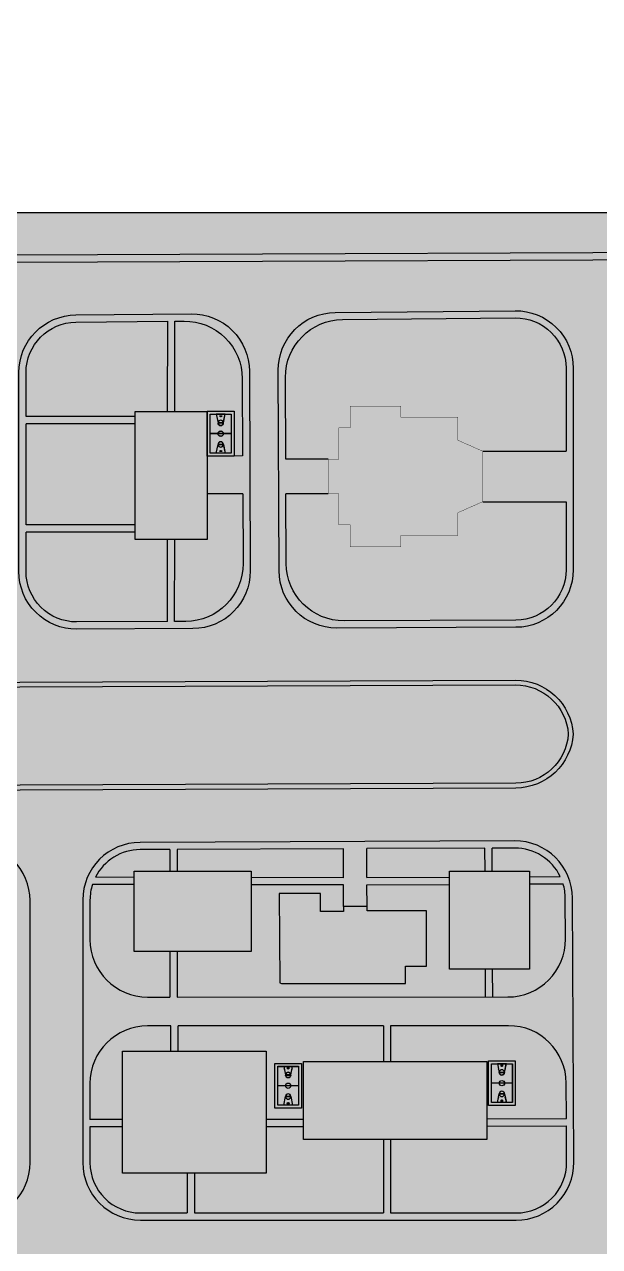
# Model space of a CAD drawing. Header units: inches. Extents: x -634 to 3638, y -6930911 to 5552.
# Drawn here: x 2064 to 2183.9, y 2343.4 to 2598 of the extents above; entities that cross this region are included whole.
import ezdxf

# ---------------------------------------------------------------- set-up
doc = ezdxf.new("R2010")
doc.units = ezdxf.units.IN
doc.header["$MEASUREMENT"] = 0
doc.layers.add('ELEV', color=134, linetype='Continuous', lineweight=18)
for name, color, linetype in [('SPORT', 7, 'Continuous'), ('зеленая зона', 100, 'Continuous'), ('муниц.здания', 181, 'Continuous')]:
    doc.layers.add(name, color=color, linetype=linetype)
for name, color, linetype, true_color in [('дет.площадки', 7, 'Continuous', 0xf5eb38), ('дорога', 7, 'Continuous', 0x737373), ('жил.зона', 7, 'Continuous', 0xee6868)]:
    doc.layers.add(name, color=color, linetype=linetype, true_color=true_color)

# ---------------------------------------------------------------- blocks, each defined once
blk = doc.blocks.new('A$C6FDB6B95')
at = {"layer": 'SPORT'}
for p, q in [((-2148, 1133), (1300, 1133)), ((-2148, -936), (-2148, 1133)), ((1300, 1133), (1300, -936)), ((-1920, 438), (-1256, 300)), ((-1918, 904), (1070, 904)), ((-1918, -706), (-1918, 904)), ((-1918, -246), (-1918, 444)), ((-1918, -246), (-1918, 444)), ((-1918, 444), (-1255, 306)), ((-1721, 403), (-1720, 408)), ((-1716, 402), (-1721, 403)), ((-1720, 408), (-1715, 407)), ((-1715, 407), (-1716, 402)), ((-1620, 382), (-1619, 387)), ((-1615, 381), (-1620, 382)), ((-1619, 387), (-1613, 386)), ((-1613, 386), (-1615, 381)), ((-1519, 361), (-1518, 366)), ((-1513, 360), (-1519, 361)), ((-1518, 366), (-1512, 365)), ((-1512, 365), (-1513, 360)), ((-1277, 305), (-1276, 299)), ((-1258, -102), (-1258, 300)), ((-1252, 300), (-1252, -102)), ((-427, -706), (-427, 904)), ((-427, -418), (-427, 616)), ((-421, -706), (-421, 904)), ((-421, -418), (-421, 616)), ((1070, 444), (406, 306)), ((1071, 438), (407, 300)), ((409, -102), (409, 300)), ((429, 305), (428, 299)), ((1070, 904), (1070, -706)), ((1070, -246), (1070, 444)), ((1070, -246), (1070, 444)), ((1300, -936), (-2148, -936)), ((-1256, -102), (-1920, -240)), ((-1255, -108), (-1918, -246)), ((1070, -706), (-1918, -706)), ((-1277, -107), (-1276, -101)), ((406, -108), (1070, -246)), ((407, -102), (1071, -240)), ((429, -107), (428, -101))]:
    blk.add_line(p, q, dxfattribs=at)
for points in [[(1300, -936), (-2148, -936), (-2148, 1133), (1300, 1133)], [(1076, -711), (-1924, -711), (-1924, 909), (1076, 909)], [(-1781, 202), (-1784, 202), (-1784, -4), (-1781, -4)], [(671, 361), (669, 366), (664, 365), (665, 360)], [(772, 382), (771, 387), (765, 386), (766, 381)], [(873, 403), (872, 408), (866, 407), (868, 402)], [(932, 202), (936, 202), (936, -4), (932, -4)], [(-1721, -205), (-1720, -211), (-1715, -209), (-1716, -204)], [(-1620, -184), (-1619, -190), (-1613, -188), (-1615, -183)], [(-1519, -163), (-1518, -168), (-1512, -167), (-1513, -162)], [(671, -163), (669, -168), (664, -167), (665, -162)], [(772, -184), (771, -190), (765, -188), (766, -183)], [(873, -205), (872, -211), (866, -209), (868, -204)]]:
    blk.add_lwpolyline(points, close=True, dxfattribs=at)
blk.add_lwpolyline([(403, -102, -0.985815), (403, 300)], format="xyb", close=True, dxfattribs=at)
for centre, radius in [((-1741, 99), 25.9), ((-424, 99), 207), ((-424, 99), 201), ((892, 99), 25.9)]:
    blk.add_circle(centre, radius, dxfattribs=at)
for centre, radius, start, end in [((-1255, 99), 207, 96.21469, 263.78531), ((-1255, 99), 201, 96.21469, 263.78531), ((-1255, 99), 207, 270, 90), ((-1255, 99), 201, 270.81854, 89.18146), ((406, 99), 207, 90, 270), ((406, 99), 201, 276.21469, 83.78531), ((406, 99), 207, 276.21469, 83.78531)]:
    blk.add_arc(centre, radius, start, end, dxfattribs=at)

msp = doc.modelspace()

# ---------------------------------------------------------------- hatches: boundary and pattern name
at = {"layer": 'ELEV', "linetype": 'Continuous'}
h = msp.add_hatch(dxfattribs=at)
h.set_pattern_fill('ANSI31', color=256, scale=0.01044, style=0)
h.set_pattern_definition([(45, (1262.311104, 3366.587935), (-0.02343928418428, 0.02343928418428), [])])
edge = h.paths.add_edge_path()
edge.add_ellipse((1445.78234, 3471.96182), major_axis=(0, 6932302.83262), ratio=0.00000001506, start_angle=89.999976115149, end_angle=270.000023884851)
edge.add_line((1445.67794, 3474.85168), (1445.67794, 3528.48347))
edge.add_line((1445.67794, 3528.48347), (1445.88675, 3528.48347))
edge.add_line((1445.88675, 3528.48347), (1445.88675, 3474.85168))
at = {"layer": 'дорога', "true_color": 0x636466}
h = msp.add_hatch(color=251, dxfattribs=at)
h.dxf.hatch_style = 1
h.paths.add_polyline_path([(2388.16199, 2558.76151), (1900.91547, 2558.76151), (1902.62868, 2138.1204), (2321.55774, 2041.40864), (2361.66137, 2215.12663), (2374.93753, 2332.70619)])
at = {"layer": 'дорога', "true_color": 0x939598}
h = msp.add_hatch(color=252, dxfattribs=at)
h.dxf.hatch_style = 1
h.paths.add_polyline_path([(1930.99269, 2558.76151), (1929.48456, 2558.76151, 0.387202094), (1941.47682, 2547.92579), (2354.6106, 2549.60843, 0.344538771), (2366.21915, 2558.76151), (2364.66844, 2558.76151, -0.33476711), (2354.60449, 2551.10841), (1941.47071, 2549.42578, -0.383201441)])
at = {"layer": 'дорога', "true_color": 0x58ba48}
h = msp.add_hatch(color=85, dxfattribs=at)
h.dxf.hatch_style = 1
h.paths.add_polyline_path([(2364.66844, 2558.76151), (1930.99269, 2558.76151, 0.383201441), (1941.47071, 2549.42578), (2354.60449, 2551.10841, 0.33476711)])
at = {"layer": 'дорога', "true_color": 0x939598}
h = msp.add_hatch(color=252, dxfattribs=at)
h.dxf.hatch_style = 1
h.paths.add_polyline_path([(2110.93496, 2525.7625, 0.415894714), (2098.81735, 2537.71304), (2074.75686, 2537.47702, 0.411343417), (2062.87457, 2525.4776), (2062.87457, 2484.03172, 0.415406969), (2074.92344, 2472.03182), (2099.1533, 2472.13051, 0.414213562), (2111.10433, 2484.17928)])
h.paths.add_polyline_path([(2102.15157, 2508.09433), (2102.15157, 2500.20543), (2109.539, 2500.21595), (2109.59823, 2485.67316, -0.414213562), (2097.6472, 2473.62438), (2095.33487, 2473.61497), (2095.35654, 2490.73109), (2093.85654, 2490.73109), (2093.83486, 2473.60886), (2074.91733, 2473.53181, -0.415406969), (2064.37457, 2484.03172), (2064.37457, 2492.25663), (2087.15157, 2492.25663), (2087.15157, 2493.75663), (2064.37457, 2493.75663), (2064.37457, 2514.80882), (2087.15157, 2514.80882), (2087.15157, 2516.30882), (2064.37457, 2516.30882), (2064.37457, 2525.4776, -0.411343417), (2074.77157, 2535.97709), (2093.91406, 2536.16487), (2093.89027, 2517.37288), (2095.39027, 2517.37288), (2095.41408, 2536.17959), (2097.32351, 2536.19832, -0.415894714), (2109.44112, 2524.24777), (2109.50669, 2508.14947), (2107.73778, 2508.13621), (2107.73778, 2508.09433)], flags=16)
h.paths.add_polyline_path([(2102.15157, 2508.09433), (2102.15157, 2517.40467), (2107.73778, 2517.40467), (2107.73778, 2508.09433)], flags=0)
h.paths.add_polyline_path([(2102.75674, 2508.6995), (2102.75674, 2516.7995), (2107.13261, 2516.7995), (2107.13261, 2508.6995)], flags=0)
h.paths.add_polyline_path([(2104.02949, 2516.78398), (2104.02883, 2516.78714), (2104.01364, 2516.78398)], flags=0)
h.paths.add_polyline_path([(2104.02949, 2508.71502), (2104.02883, 2508.71186), (2104.01364, 2508.71502), (2102.77226, 2508.71502), (2102.77226, 2512.75726), (2104.38611, 2512.75726, -0.986204438), (2105.50324, 2512.75726), (2106.34141, 2512.75726), (2107.11709, 2512.75726), (2107.11709, 2512.74174), (2107.11709, 2508.71502)], flags=0)
h.paths.add_polyline_path([(2105.50001, 2510.44679, -0.897017361), (2104.38934, 2510.44679), (2104.40476, 2510.44847, 0.897017361), (2105.48459, 2510.44847), (2105.50001, 2510.44679), (2105.48906, 2510.4995), (2104.38611, 2510.4995, -1.006968894), (2105.5033, 2510.50726), (2105.64841, 2509.80889), (2105.6636, 2509.81205), (2105.66676, 2509.79686), (2105.71679, 2509.53783), (2105.72043, 2509.53858), (2105.72358, 2509.52339), (2105.77238, 2509.2641), (2105.77725, 2509.26511), (2105.78041, 2509.24992), (2105.87571, 2508.71502), (2105.85986, 2508.71502)], flags=0)
h.paths.add_polyline_path([(2105.22398, 2509.07812), (2104.66536, 2509.07812), (2104.66536, 2509.08743), (2105.22398, 2509.08743)], flags=0)
h.paths.add_polyline_path([(2104.87485, 2509.1945, -1), (2105.0145, 2509.1945, -1)], flags=0)
h.paths.add_polyline_path([(2104.12413, 2509.24676), (2104.10894, 2509.24992), (2104.1121, 2509.26511), (2104.12729, 2509.26196)], flags=0)
h.paths.add_polyline_path([(2104.18096, 2509.52023), (2104.16577, 2509.52339), (2104.16892, 2509.53858), (2104.18411, 2509.53543)], flags=0)
h.paths.add_polyline_path([(2104.23778, 2509.7937), (2104.22259, 2509.79686), (2104.22575, 2509.81205), (2104.24094, 2509.80889)], flags=0)
h.paths.add_polyline_path([(2105.48772, 2510.51502), (2104.40163, 2510.51502, -0.985814884)], flags=0)
h.paths.add_polyline_path([(2105.48772, 2512.74174), (2104.40163, 2512.74174, 0.985814884)], flags=0)
h.paths.add_polyline_path([(2104.38611, 2514.9995), (2105.48906, 2514.9995), (2105.50001, 2515.05222), (2105.48459, 2515.05054, 0.897017361), (2104.40476, 2515.05054), (2104.38934, 2515.05222, -0.897017361), (2105.50001, 2515.05222), (2105.85986, 2516.78398), (2105.87571, 2516.78398), (2105.76522, 2516.25224), (2105.78041, 2516.24908), (2105.77725, 2516.23389), (2105.72043, 2515.97627), (2105.72358, 2515.97561), (2105.72043, 2515.96042), (2105.66272, 2515.70298), (2105.66676, 2515.70215), (2105.6636, 2515.68695), (2105.5033, 2514.99174, -1.006968894)], flags=0)
h.paths.add_polyline_path([(2104.40163, 2514.98398), (2105.48772, 2514.98398, -0.985814884)], flags=0)
h.paths.add_polyline_path([(2104.22575, 2515.68695), (2104.22259, 2515.70215), (2104.23778, 2515.7053), (2104.24094, 2515.69011)], flags=0)
h.paths.add_polyline_path([(2104.16892, 2515.96042), (2104.16577, 2515.97561), (2104.18096, 2515.97877), (2104.18411, 2515.96358)], flags=0)
h.paths.add_polyline_path([(2104.87485, 2516.3045, -1), (2105.0145, 2516.3045, -1)], flags=0)
h.paths.add_polyline_path([(2104.1121, 2516.23389), (2104.10894, 2516.24908), (2104.12413, 2516.25224), (2104.12729, 2516.23705)], flags=0)
h.paths.add_polyline_path([(2105.22398, 2516.41157), (2104.66536, 2516.41157), (2104.66536, 2516.42088), (2105.22398, 2516.42088)], flags=0)
at = {"layer": 'дорога', "true_color": 0x58ba48}
h = msp.add_hatch(color=85, dxfattribs=at)
h.dxf.hatch_style = 1
h.paths.add_polyline_path([(2093.91406, 2536.16487), (2074.77157, 2535.97709, 0.411343417), (2064.37457, 2525.4776), (2064.37457, 2516.30882), (2087.15157, 2516.30882), (2087.15157, 2517.37288), (2093.89027, 2517.37288)])
h = msp.add_hatch(color=85, dxfattribs=at)
h.dxf.hatch_style = 1
h.paths.add_polyline_path([(2097.32351, 2536.19832), (2095.41408, 2536.17959), (2095.39027, 2517.37288), (2102.15157, 2517.37288), (2102.15157, 2508.09433), (2109.50669, 2508.14947), (2109.44112, 2524.24777, 0.415894714)])
h.paths.add_polyline_path([(2107.13261, 2516.7995), (2107.13261, 2508.6995), (2102.75674, 2508.6995), (2102.75674, 2516.7995)], flags=16)
h.paths.add_polyline_path([(2104.02949, 2516.78398), (2104.02883, 2516.78714), (2104.01364, 2516.78398)], flags=0)
h.paths.add_polyline_path([(2102.77226, 2512.75726), (2104.38611, 2512.75726, -0.986204438), (2105.50324, 2512.75726), (2106.34141, 2512.75726), (2107.11709, 2512.75726), (2107.11709, 2512.74174), (2107.11709, 2508.71502), (2104.02949, 2508.71502), (2104.02883, 2508.71186), (2104.01364, 2508.71502), (2102.77226, 2508.71502)], flags=0)
h.paths.add_polyline_path([(2104.38934, 2515.05222), (2104.40476, 2515.05054, -0.897017361), (2105.48459, 2515.05054), (2105.50001, 2515.05222, 0.897017361)], flags=0)
h.paths.add_polyline_path([(2105.87571, 2516.78398), (2105.76522, 2516.25224), (2105.78041, 2516.24908), (2105.77725, 2516.23389), (2105.72043, 2515.97627), (2105.72358, 2515.97561), (2105.72043, 2515.96042), (2105.66272, 2515.70298), (2105.66676, 2515.70215), (2105.6636, 2515.68695), (2105.5033, 2514.99174, -1.006968894), (2104.38611, 2514.9995), (2105.48906, 2514.9995), (2105.85986, 2516.78398)], flags=0)
h.paths.add_polyline_path([(2104.66536, 2516.42088), (2105.22398, 2516.42088), (2105.22398, 2516.41157), (2104.94467, 2516.37433, -0.414213562), (2105.0145, 2516.3045, -1), (2104.87485, 2516.3045, -0.414213562), (2104.94467, 2516.37433), (2104.72123, 2516.41157), (2104.66536, 2516.41157)], flags=0)
h.paths.add_polyline_path([(2104.12413, 2516.25224), (2104.12729, 2516.23705), (2104.1121, 2516.23389), (2104.10894, 2516.24908)], flags=0)
h.paths.add_polyline_path([(2104.18096, 2515.97877), (2104.18411, 2515.96358), (2104.16892, 2515.96042), (2104.16577, 2515.97561)], flags=0)
h.paths.add_polyline_path([(2104.23778, 2515.7053), (2104.24094, 2515.69011), (2104.22575, 2515.68695), (2104.22259, 2515.70215)], flags=0)
h.paths.add_polyline_path([(2104.40163, 2514.98398), (2105.48772, 2514.98398, -0.985814884)], flags=0)
h.paths.add_polyline_path([(2105.48772, 2512.74174), (2104.40163, 2512.74174, 0.985814884)], flags=0)
h.paths.add_polyline_path([(2104.38611, 2510.51502), (2104.40163, 2510.51502, -0.99433131), (2105.48778, 2510.50568), (2105.50001, 2510.44679, 1.048443141)], flags=0)
h.paths.add_polyline_path([(2105.50491, 2510.4995), (2105.5033, 2510.50726, -0.993079335), (2104.38611, 2510.4995)], flags=0)
h.paths.add_polyline_path([(2104.22575, 2509.81205), (2104.24094, 2509.80889), (2104.23778, 2509.7937), (2104.22259, 2509.79686)], flags=0)
h.paths.add_polyline_path([(2105.6636, 2509.81205), (2105.66676, 2509.79686), (2105.65157, 2509.7937), (2105.64841, 2509.80889)], flags=0)
h.paths.add_polyline_path([(2104.16892, 2509.53858), (2104.18411, 2509.53543), (2104.18096, 2509.52023), (2104.16577, 2509.52339)], flags=0)
h.paths.add_polyline_path([(2105.72043, 2509.53858), (2105.72358, 2509.52339), (2105.70839, 2509.52023), (2105.70523, 2509.53543)], flags=0)
h.paths.add_polyline_path([(2104.1121, 2509.26511), (2104.12729, 2509.26196), (2104.12413, 2509.24676), (2104.10894, 2509.24992)], flags=0)
h.paths.add_polyline_path([(2105.0145, 2509.1945, -0.414213562), (2104.94467, 2509.12467), (2105.16812, 2509.08743), (2105.22398, 2509.08743), (2105.22398, 2509.07812), (2104.66536, 2509.07812), (2104.66536, 2509.08743), (2104.94467, 2509.12467, -0.414213562), (2104.87485, 2509.1945, -1)], flags=0)
h.paths.add_polyline_path([(2105.77725, 2509.26511), (2105.78041, 2509.24992), (2105.76522, 2509.24676), (2105.76206, 2509.26196)], flags=0)
at = {"layer": 'дорога', "true_color": 0x939598}
h = msp.add_hatch(color=252, dxfattribs=at)
h.dxf.hatch_style = 1
h.paths.add_polyline_path([(2178.42197, 2526.37564, 0.417089545), (2166.30426, 2538.37506), (2128.8164, 2538.00732, 0.412534407), (2116.93421, 2525.95902), (2117.10428, 2484.20372, 0.414213562), (2129.15305, 2472.25269), (2166.47084, 2472.40468, 0.413021162), (2178.42197, 2484.40458)])
h.paths.add_polyline_path([(2176.92197, 2498.57322), (2176.92197, 2484.40458, -0.413021162), (2166.46473, 2473.90467), (2130.64693, 2473.75879, -0.414213562), (2118.59815, 2485.70981), (2118.53902, 2500.22877), (2127.35638, 2500.24134), (2127.35638, 2507.44293), (2118.50979, 2507.4069), (2118.44028, 2524.47373, -0.412534407), (2130.32247, 2536.52202), (2166.31897, 2536.87513, -0.417089545), (2176.92197, 2526.37564), (2176.92197, 2509.09862), (2159.55308, 2509.09862), (2159.55308, 2498.57322)], flags=16)
at = {"layer": 'дорога', "true_color": 0x58ba48}
h = msp.add_hatch(color=85, dxfattribs=at)
h.dxf.hatch_style = 1
h.paths.add_polyline_path([(2166.31897, 2536.87513), (2130.32247, 2536.52202, 0.412534407), (2118.44028, 2524.47373), (2118.50979, 2507.4069), (2127.35638, 2507.44293), (2129.55795, 2507.44293), (2129.55795, 2513.93833), (2131.9246, 2513.93833), (2131.9246, 2518.48067), (2142.50119, 2518.48067), (2142.50119, 2516.20684), (2154.35207, 2516.20684), (2154.35207, 2511.39111), (2159.55308, 2509.09862), (2176.92197, 2509.09862), (2176.92197, 2526.37564, 0.417089545)])
at = {"layer": 'дорога', "true_color": 0xcd6928}
h = msp.add_hatch(color=32, dxfattribs=at)
h.dxf.hatch_style = 1
h.paths.add_polyline_path([(2159.55308, 2509.09862), (2154.35207, 2511.39111), (2154.35207, 2516.20684), (2142.50119, 2516.20684), (2142.50119, 2518.48067), (2131.9246, 2518.48067), (2131.9246, 2513.93833), (2129.55795, 2513.93833), (2129.55795, 2507.44293), (2127.35638, 2507.44293), (2127.35638, 2500.24134), (2129.55795, 2500.22891), (2129.55795, 2493.73352), (2131.9246, 2493.73352), (2131.9246, 2489.19118), (2142.50119, 2489.19118), (2142.50119, 2491.50471), (2154.35207, 2491.50471), (2154.35207, 2496.28073), (2159.55308, 2498.57322)])
at = {"layer": 'дорога', "true_color": 0xf4ee51}
h = msp.add_hatch(color=41, dxfattribs=at)
h.dxf.hatch_style = 1
h.paths.add_polyline_path([(2102.15157, 2517.37288), (2087.15157, 2517.37288), (2087.15157, 2490.73109), (2102.15157, 2490.73109)])
at = {"layer": 'дорога', "true_color": 0x58ba48}
h = msp.add_hatch(color=85, dxfattribs=at)
h.dxf.hatch_style = 1
h.paths.add_polyline_path([(2087.15157, 2514.80882), (2064.37457, 2514.80882), (2064.37457, 2493.75663), (2087.15157, 2493.75663)])
h = msp.add_hatch(color=85, dxfattribs=at)
h.dxf.hatch_style = 1
h.paths.add_polyline_path([(2109.59823, 2485.67316), (2109.539, 2500.21595), (2102.15157, 2500.20543), (2102.15157, 2490.73109), (2095.35654, 2490.73109), (2095.33487, 2473.61497), (2097.6472, 2473.62438, 0.414213562)])
h = msp.add_hatch(color=85, dxfattribs=at)
h.dxf.hatch_style = 1
h.paths.add_polyline_path([(2176.92197, 2498.57322), (2159.55308, 2498.57322), (2154.35207, 2496.28073), (2154.35207, 2491.50471), (2142.50119, 2491.50471), (2142.50119, 2489.19118), (2131.9246, 2489.19118), (2131.9246, 2493.73352), (2129.55795, 2493.73352), (2129.55795, 2500.22891), (2127.35638, 2500.24134), (2118.53902, 2500.22877), (2118.59815, 2485.70981, 0.414213562), (2130.64693, 2473.75879), (2166.46473, 2473.90467, 0.413021162), (2176.92197, 2484.40458)])
h = msp.add_hatch(color=85, dxfattribs=at)
h.dxf.hatch_style = 1
h.paths.add_polyline_path([(2093.85654, 2490.73109), (2087.15157, 2490.73109), (2087.15157, 2492.25663), (2064.37457, 2492.25663), (2064.37457, 2484.03172, 0.415406969), (2074.91733, 2473.53181), (2093.83486, 2473.60886)])
at = {"layer": 'дорога', "true_color": 0x939598}
h = msp.add_hatch(color=252, dxfattribs=at)
h.dxf.hatch_style = 1
edge = h.paths.add_edge_path()
edge.add_line((2166.3731, 2461.40419), (1942.47693, 2460.49229))
edge.add_arc((1942.5258, 2448.49239), 12, 90.2333558, 176.9420013)
edge.add_arc((1942.51094, 2450.00767), 12, 184.182053, 270.2333558)
edge.add_line((1942.55981, 2438.00777), (2166.47084, 2438.91972))
edge.add_arc((2166.42197, 2450.91962), 12, 270.2333558, 356.3800038)
edge.add_arc((2166.42197, 2449.40429), 12, 3.6199962, 90.2333558)
at = {"layer": 'дорога', "true_color": 0x58ba48}
h = msp.add_hatch(color=85, dxfattribs=at)
h.dxf.hatch_style = 1
h.paths.add_polyline_path([(2177.39584, 2450.16196, 0.39534147), (2166.37717, 2460.4042), (1942.481, 2459.4923, 0.395822281), (1931.54503, 2449.14239, 0.392508459), (1942.55574, 2439.00776), (2166.46677, 2439.91971, 0.392988667)])
at = {"layer": 'дорога', "true_color": 0x939598}
h = msp.add_hatch(color=252, dxfattribs=at)
h.dxf.hatch_style = 1
edge = h.paths.add_edge_path()
edge.add_arc((2053.20321, 2415.45821), 12, 360, 450.2333558)
edge.add_line((2053.15434, 2427.45811), (1942.80539, 2427.00867))
edge.add_arc((1942.85426, 2415.00877), 12, 90.2333558, 180.5620272)
edge.add_line((1930.85484, 2414.89106), (1931.38567, 2360.77791))
edge.add_arc((1943.38509, 2360.89562), 12, 180.5620272, 270)
edge.add_line((1943.38509, 2348.89562), (2053.20321, 2348.89562))
edge.add_arc((2053.20321, 2360.89562), 12, 270, 360)
edge.add_line((2065.20321, 2360.89562), (2065.20321, 2415.45821))
h = msp.add_hatch(color=252, dxfattribs=at)
h.dxf.hatch_style = 1
h.paths.add_polyline_path([(2178.26853, 2415.98045, 0.413899486), (2166.21982, 2427.91861), (2088.15434, 2427.60066, 0.413021162), (2076.20321, 2415.60076), (2076.20321, 2360.89562, 0.414213562), (2088.20321, 2348.89562), (2166.5518, 2348.89562, 0.415721382), (2178.55164, 2360.95737)])
h.paths.add_polyline_path([(2089.69679, 2389.37627), (2094.56452, 2389.37757), (2094.56592, 2384.13315), (2096.06592, 2384.13315), (2096.06452, 2389.37798), (2138.85243, 2389.38943), (2138.85243, 2381.9797), (2140.35243, 2381.9797), (2140.35243, 2389.38983), (2164.96367, 2389.39642, -0.412785674), (2176.96672, 2377.45816), (2177.00468, 2370.08118), (2160.42357, 2369.99586), (2160.42357, 2368.49584), (2177.0124, 2368.5812), (2177.05166, 2360.94965, -0.415721382), (2166.5518, 2350.39562), (2140.35243, 2350.39562), (2140.35243, 2365.68064), (2138.85243, 2365.68064), (2138.85243, 2350.39562), (2099.45571, 2350.39562), (2099.45571, 2358.67218), (2097.95571, 2358.67218), (2097.95571, 2350.39562), (2088.20321, 2350.39562, -0.414213562), (2077.70321, 2360.89562), (2077.70321, 2368.36931), (2084.47926, 2368.36931), (2084.47926, 2369.86931), (2077.70321, 2369.86931), (2077.70321, 2377.37627, -0.414056759)], flags=16)
h.paths.add_polyline_path([(2077.70321, 2407.37627), (2077.70321, 2415.60076, -0.0780423), (2078.20865, 2418.81925), (2086.92681, 2418.80638), (2086.92681, 2420.30638), (2078.82268, 2420.31834, -0.282350758), (2088.16045, 2426.10067), (2094.34534, 2426.12586), (2094.34654, 2421.62354), (2095.84654, 2421.62354), (2095.84534, 2426.13197), (2130.51037, 2426.27316), (2130.53494, 2420.24201), (2111.2641, 2420.27046), (2111.2641, 2418.77046), (2130.54105, 2418.742), (2130.5595, 2414.21087), (2135.45458, 2414.21087), (2135.43608, 2418.75199), (2152.61316, 2418.84835), (2152.61316, 2420.34837), (2135.42997, 2420.25198), (2135.40537, 2426.29309), (2160.02513, 2426.39336), (2160.04458, 2421.61668), (2161.5446, 2421.61668), (2161.52512, 2426.39947), (2166.22593, 2426.41862, -0.289096551), (2175.72716, 2420.47803), (2169.33408, 2420.44217), (2169.33408, 2418.94215), (2176.31213, 2418.98129, -0.072836322), (2176.76855, 2415.97273), (2176.81236, 2407.45799, -0.4156434), (2164.81571, 2395.39625), (2095.85352, 2395.37791), (2095.85099, 2404.90061), (2094.35099, 2404.90061), (2094.35352, 2395.37751), (2089.70959, 2395.37627, -0.414369371)], flags=16)
h.paths.add_polyline_path([(2116.21488, 2381.55513), (2121.80109, 2381.55513), (2121.80109, 2372.24479), (2116.21488, 2372.24479)], flags=0)
h.paths.add_polyline_path([(2116.82006, 2380.94996), (2121.19592, 2380.94996), (2121.19592, 2372.84996), (2116.82006, 2372.84996)], flags=0)
h.paths.add_polyline_path([(2118.0928, 2380.93444), (2118.09215, 2380.9376), (2118.07695, 2380.93444)], flags=0)
h.paths.add_polyline_path([(2116.83557, 2376.90772), (2118.44942, 2376.90772, -0.986204438), (2119.56656, 2376.90772), (2120.40472, 2376.90772), (2121.1804, 2376.90772), (2121.1804, 2376.8922), (2121.1804, 2372.86548), (2118.0928, 2372.86548), (2118.09215, 2372.86232), (2118.07695, 2372.86548), (2116.83557, 2372.86548)], flags=0)
h.paths.add_polyline_path([(2119.5479, 2379.20099), (2119.56333, 2379.20267, 0.897017361), (2118.45265, 2379.20267), (2118.46808, 2379.20099, -0.897017361)], flags=0)
h.paths.add_polyline_path([(2119.93902, 2380.93444), (2119.82853, 2380.4027), (2119.84372, 2380.39954), (2119.84057, 2380.38435), (2119.78375, 2380.12673), (2119.7869, 2380.12607), (2119.78374, 2380.11088), (2119.72604, 2379.85344), (2119.73007, 2379.8526), (2119.72692, 2379.83741), (2119.56661, 2379.1422, -1.006968894), (2118.44942, 2379.14996), (2119.55237, 2379.14996), (2119.92317, 2380.93444)], flags=0)
h.paths.add_polyline_path([(2118.17225, 2380.39954), (2118.18745, 2380.4027), (2118.1906, 2380.3875), (2118.17541, 2380.38435)], flags=0)
h.paths.add_polyline_path([(2118.22908, 2380.12607), (2118.24427, 2380.12923), (2118.24743, 2380.11404), (2118.23224, 2380.11088)], flags=0)
h.paths.add_polyline_path([(2118.2859, 2379.8526), (2118.3011, 2379.85576), (2118.30425, 2379.84057), (2118.28906, 2379.83741)], flags=0)
h.paths.add_polyline_path([(2118.72868, 2380.57134), (2119.2873, 2380.57134), (2119.2873, 2380.56203), (2119.00799, 2380.52479, -0.414213562), (2119.07782, 2380.45496, -1), (2118.93816, 2380.45496, -0.414213562), (2119.00799, 2380.52479), (2118.78454, 2380.56203), (2118.72868, 2380.56203)], flags=0)
h.paths.add_polyline_path([(2119.55104, 2376.8922), (2118.46494, 2376.8922, 0.985814884)], flags=0)
h.paths.add_polyline_path([(2118.46494, 2379.13444), (2119.55104, 2379.13444, -0.985814884)], flags=0)
h.paths.add_polyline_path([(2119.92317, 2372.86548), (2119.93902, 2372.86548), (2119.82853, 2373.39722), (2119.81334, 2373.39406)], flags=0)
h.paths.add_polyline_path([(2118.46808, 2374.59892), (2118.45265, 2374.59724, 0.897017361), (2119.56333, 2374.59724), (2119.5479, 2374.59892, -0.897017361)], flags=0)
h.paths.add_polyline_path([(2119.56656, 2374.64996), (2118.44942, 2374.64996, -1.013986693)], flags=0)
h.paths.add_polyline_path([(2119.55104, 2374.66548), (2118.46494, 2374.66548, -0.985814884)], flags=0)
h.paths.add_polyline_path([(2118.28906, 2373.96251), (2118.30425, 2373.95935), (2118.3011, 2373.94416), (2118.2859, 2373.94732)], flags=0)
h.paths.add_polyline_path([(2118.23224, 2373.68904), (2118.24743, 2373.68588), (2118.24427, 2373.67069), (2118.22908, 2373.67385)], flags=0)
h.paths.add_polyline_path([(2118.17541, 2373.41557), (2118.1906, 2373.41241), (2118.18745, 2373.39722), (2118.17225, 2373.40038)], flags=0)
h.paths.add_polyline_path([(2118.72868, 2373.23789), (2119.00799, 2373.27513, -0.414213562), (2118.93816, 2373.34496, -1), (2119.07782, 2373.34496, -0.414213562), (2119.00799, 2373.27513), (2119.23144, 2373.23789), (2119.2873, 2373.23789), (2119.2873, 2373.22858), (2118.72868, 2373.22858)], flags=0)
h.paths.add_polyline_path([(2119.71172, 2373.95935), (2119.72692, 2373.96251), (2119.73007, 2373.94732), (2119.71488, 2373.94416)], flags=0)
h.paths.add_polyline_path([(2119.76855, 2373.68588), (2119.78374, 2373.68904), (2119.7869, 2373.67385), (2119.77171, 2373.67069)], flags=0)
h.paths.add_polyline_path([(2160.75382, 2382.09036), (2166.34003, 2382.09036), (2166.34003, 2372.78001), (2160.75382, 2372.78001)], flags=0)
h.paths.add_polyline_path([(2161.359, 2381.48518), (2165.73486, 2381.48518), (2165.73486, 2373.38518), (2161.359, 2373.38518)], flags=0)
h.paths.add_polyline_path([(2162.63174, 2381.46967), (2162.63109, 2381.47282), (2162.61589, 2381.46967)], flags=0)
h.paths.add_polyline_path([(2161.37451, 2377.44294), (2162.98836, 2377.44294, -0.986204438), (2164.10549, 2377.44294), (2164.94366, 2377.44294), (2165.71934, 2377.44294), (2165.71934, 2377.42743), (2165.71934, 2373.4007), (2162.63174, 2373.4007), (2162.63109, 2373.39754), (2162.61589, 2373.4007), (2161.37451, 2373.4007)], flags=0)
h.paths.add_polyline_path([(2164.08684, 2379.73622), (2164.10227, 2379.7379, 0.897017361), (2162.99159, 2379.7379), (2163.00702, 2379.73622, -0.897017361)], flags=0)
h.paths.add_polyline_path([(2164.47796, 2381.46967), (2164.36747, 2380.93792), (2164.38266, 2380.93476), (2164.3795, 2380.91957), (2164.32269, 2380.66195), (2164.32584, 2380.6613), (2164.32268, 2380.6461), (2164.26497, 2380.38867), (2164.26901, 2380.38783), (2164.26586, 2380.37263), (2164.10555, 2379.67743, -1.006968894), (2162.98836, 2379.68518), (2164.09131, 2379.68518), (2164.46211, 2381.46967)], flags=0)
h.paths.add_polyline_path([(2164.08998, 2377.42743), (2163.00388, 2377.42743, 0.985814884)], flags=0)
h.paths.add_polyline_path([(2162.71119, 2380.93476), (2162.72639, 2380.93792), (2162.72954, 2380.92273), (2162.71435, 2380.91957)], flags=0)
h.paths.add_polyline_path([(2162.76802, 2380.6613), (2162.78321, 2380.66445), (2162.78637, 2380.64926), (2162.77117, 2380.6461)], flags=0)
h.paths.add_polyline_path([(2162.82484, 2380.38783), (2162.84004, 2380.39098), (2162.84319, 2380.37579), (2162.828, 2380.37263)], flags=0)
h.paths.add_polyline_path([(2163.00388, 2379.66967), (2164.08998, 2379.66967, -0.985814884)], flags=0)
h.paths.add_polyline_path([(2163.26762, 2381.10656), (2163.82624, 2381.10656), (2163.82624, 2381.09725), (2163.54693, 2381.06001, -0.414213562), (2163.61676, 2380.99018, -1), (2163.4771, 2380.99018, -0.414213562), (2163.54693, 2381.06001), (2163.32348, 2381.09725), (2163.26762, 2381.09725)], flags=0)
h.paths.add_polyline_path([(2162.828, 2374.49773), (2162.84319, 2374.49458), (2162.84004, 2374.47938), (2162.82484, 2374.48254)], flags=0)
h.paths.add_polyline_path([(2162.77117, 2374.22426), (2162.78637, 2374.22111), (2162.78321, 2374.20592), (2162.76802, 2374.20907)], flags=0)
h.paths.add_polyline_path([(2162.71435, 2373.9508), (2162.72954, 2373.94764), (2162.72639, 2373.93245), (2162.71119, 2373.9356)], flags=0)
h.paths.add_polyline_path([(2164.46211, 2373.4007), (2164.47796, 2373.4007), (2164.36747, 2373.93245), (2164.35228, 2373.92929)], flags=0)
h.paths.add_polyline_path([(2163.00702, 2375.13415), (2162.99159, 2375.13247, 0.897017361), (2164.10227, 2375.13247), (2164.08684, 2375.13415, -0.897017361)], flags=0)
h.paths.add_polyline_path([(2164.10549, 2375.18518), (2162.98836, 2375.18518, -1.013986693)], flags=0)
h.paths.add_polyline_path([(2164.08998, 2375.2007), (2163.00388, 2375.2007, -0.985814884)], flags=0)
h.paths.add_polyline_path([(2163.26762, 2373.77312), (2163.54693, 2373.81036, -0.414213562), (2163.4771, 2373.88018, -1), (2163.61676, 2373.88018, -0.414213562), (2163.54693, 2373.81036), (2163.77038, 2373.77312), (2163.82624, 2373.77312), (2163.82624, 2373.7638), (2163.26762, 2373.7638)], flags=0)
h.paths.add_polyline_path([(2164.25066, 2374.49458), (2164.26586, 2374.49773), (2164.26901, 2374.48254), (2164.25382, 2374.47938)], flags=0)
h.paths.add_polyline_path([(2164.30749, 2374.22111), (2164.32268, 2374.22426), (2164.32584, 2374.20907), (2164.31064, 2374.20592)], flags=0)
at = {"layer": 'дорога', "true_color": 0x58ba48}
h = msp.add_hatch(color=85, dxfattribs=at)
h.dxf.hatch_style = 1
h.paths.add_polyline_path([(2094.34534, 2426.12586), (2088.16045, 2426.10067, 0.282350758), (2078.82268, 2420.31834), (2086.92681, 2420.30638), (2086.92681, 2421.62354), (2094.34654, 2421.62354)])
h = msp.add_hatch(color=85, dxfattribs=at)
h.dxf.hatch_style = 1
h.paths.add_polyline_path([(2130.51037, 2426.27316), (2095.84534, 2426.13197), (2095.84654, 2421.62354), (2111.2641, 2421.62354), (2111.2641, 2420.27046), (2130.53494, 2420.24201)])
h = msp.add_hatch(color=85, dxfattribs=at)
h.dxf.hatch_style = 1
h.paths.add_polyline_path([(2160.02513, 2426.39336), (2135.40537, 2426.29309), (2135.42997, 2420.25198), (2152.61316, 2420.34837), (2152.61316, 2421.61668), (2160.04458, 2421.61668)])
h = msp.add_hatch(color=85, dxfattribs=at)
h.dxf.hatch_style = 1
h.paths.add_polyline_path([(2166.22593, 2426.41862), (2161.52512, 2426.39947), (2161.5446, 2421.61668), (2169.33408, 2421.61668), (2169.33408, 2420.44217), (2175.72716, 2420.47803, 0.289096551)])
at = {"layer": 'дорога', "true_color": 0xf4ee51}
h = msp.add_hatch(color=41, dxfattribs=at)
h.dxf.hatch_style = 1
h.paths.add_polyline_path([(2111.2641, 2421.62354), (2086.92681, 2421.62354), (2086.92681, 2404.90061), (2111.2641, 2404.90061)])
h = msp.add_hatch(color=41, dxfattribs=at)
h.dxf.hatch_style = 1
h.paths.add_polyline_path([(2169.33408, 2421.61668), (2152.61316, 2421.61668), (2152.61316, 2401.21253), (2169.33408, 2401.21253)])
at = {"layer": 'дорога', "true_color": 0x58ba48}
h = msp.add_hatch(color=85, dxfattribs=at)
h.dxf.hatch_style = 1
h.paths.add_polyline_path([(2094.35099, 2404.90061), (2086.92681, 2404.90061), (2086.92681, 2418.80638), (2078.20865, 2418.81925, 0.0780423), (2077.70321, 2415.60076), (2077.70321, 2407.37627, 0.414369371), (2089.70959, 2395.37627), (2094.35352, 2395.37751)])
h = msp.add_hatch(color=85, dxfattribs=at)
h.dxf.hatch_style = 1
h.paths.add_polyline_path([(2117.15985, 2416.93036), (2125.76332, 2416.93036), (2125.76332, 2413.22197), (2130.5595, 2413.22197), (2130.5595, 2414.21087), (2130.54105, 2418.742), (2111.2641, 2418.77046), (2111.2641, 2404.90061), (2095.85099, 2404.90061), (2095.85352, 2395.37791), (2160.15138, 2395.39501), (2160.12769, 2401.21253), (2152.61316, 2401.21253), (2152.61316, 2418.84835), (2135.43608, 2418.75199), (2135.45458, 2414.21087), (2135.45458, 2413.32794), (2147.85401, 2413.32794), (2147.85401, 2401.84374), (2143.46525, 2401.84374), (2143.46525, 2398.1848), (2117.60486, 2398.1848), (2117.28056, 2398.32507)])
h = msp.add_hatch(color=85, dxfattribs=at)
h.dxf.hatch_style = 1
h.paths.add_polyline_path([(2176.76855, 2415.97273, 0.072836322), (2176.31213, 2418.98129), (2169.33408, 2418.94215), (2169.33408, 2401.21253), (2161.6277, 2401.21253), (2161.65139, 2395.39541), (2164.81571, 2395.39625, 0.4156434), (2176.81236, 2407.45799)])
at = {"layer": 'дорога', "true_color": 0x4554a5}
h = msp.add_hatch(color=175, dxfattribs=at)
h.dxf.hatch_style = 1
h.paths.add_polyline_path([(2147.85401, 2413.32794), (2135.45458, 2413.32794), (2135.45458, 2414.21087), (2130.5595, 2414.21087), (2130.5595, 2413.22197), (2125.76332, 2413.22197), (2125.76332, 2416.93036), (2117.15985, 2416.93036), (2117.28056, 2398.32507), (2117.60486, 2398.1848), (2143.46525, 2398.1848), (2143.46525, 2401.84374), (2147.85401, 2401.84374)])
at = {"layer": 'дорога', "true_color": 0x58ba48}
h = msp.add_hatch(color=85, dxfattribs=at)
h.dxf.hatch_style = 1
h.paths.add_polyline_path([(2084.47926, 2384.13315), (2094.56592, 2384.13315), (2094.56452, 2389.37757), (2089.69679, 2389.37627, 0.414056759), (2077.70321, 2377.37627), (2077.70321, 2369.86931), (2084.47926, 2369.86931)])
h = msp.add_hatch(color=85, dxfattribs=at)
h.dxf.hatch_style = 1
h.paths.add_polyline_path([(2138.85243, 2389.38943), (2096.06452, 2389.37798), (2096.06592, 2384.13315), (2114.43216, 2384.13315), (2114.43216, 2369.86931), (2122.21217, 2369.86931), (2122.21217, 2381.9797), (2138.85243, 2381.9797)])
h.paths.add_polyline_path([(2116.21488, 2381.55513), (2121.80109, 2381.55513), (2121.80109, 2372.24479), (2116.21488, 2372.24479)], flags=16)
h.paths.add_polyline_path([(2116.82006, 2380.94996), (2121.19592, 2380.94996), (2121.19592, 2372.84996), (2116.82006, 2372.84996)], flags=0)
h.paths.add_polyline_path([(2118.0928, 2380.93444), (2118.09215, 2380.9376), (2118.07695, 2380.93444)], flags=0)
h.paths.add_polyline_path([(2116.83557, 2376.90772), (2118.44942, 2376.90772, -0.986204438), (2119.56656, 2376.90772), (2120.40472, 2376.90772), (2121.1804, 2376.90772), (2121.1804, 2376.8922), (2121.1804, 2372.86548), (2118.0928, 2372.86548), (2118.09215, 2372.86232), (2118.07695, 2372.86548), (2116.83557, 2372.86548)], flags=0)
h.paths.add_polyline_path([(2118.45265, 2379.20267), (2118.46808, 2379.20099, -0.897017361), (2119.5479, 2379.20099), (2119.56333, 2379.20267, 0.897017361)], flags=0)
h.paths.add_polyline_path([(2119.93902, 2380.93444), (2119.82853, 2380.4027), (2119.84372, 2380.39954), (2119.84057, 2380.38435), (2119.78375, 2380.12673), (2119.7869, 2380.12607), (2119.78374, 2380.11088), (2119.72604, 2379.85344), (2119.73007, 2379.8526), (2119.72692, 2379.83741), (2119.56661, 2379.1422, -1.006968894), (2118.44942, 2379.14996), (2119.55237, 2379.14996), (2119.92317, 2380.93444)], flags=0)
h.paths.add_polyline_path([(2118.17225, 2380.39954), (2118.18745, 2380.4027), (2118.1906, 2380.3875), (2118.17541, 2380.38435)], flags=0)
h.paths.add_polyline_path([(2118.72868, 2380.57134), (2119.2873, 2380.57134), (2119.2873, 2380.56203), (2119.00799, 2380.52479, -0.414213562), (2119.07782, 2380.45496, -1), (2118.93816, 2380.45496, -0.414213562), (2119.00799, 2380.52479), (2118.78454, 2380.56203), (2118.72868, 2380.56203)], flags=0)
h.paths.add_polyline_path([(2118.22908, 2380.12607), (2118.24427, 2380.12923), (2118.24743, 2380.11404), (2118.23224, 2380.11088)], flags=0)
h.paths.add_polyline_path([(2118.2859, 2379.8526), (2118.3011, 2379.85576), (2118.30425, 2379.84057), (2118.28906, 2379.83741)], flags=0)
h.paths.add_polyline_path([(2118.46494, 2379.13444), (2119.55104, 2379.13444, -0.985814884)], flags=0)
h.paths.add_polyline_path([(2119.55104, 2376.8922), (2118.46494, 2376.8922, 0.985814884)], flags=0)
h.paths.add_polyline_path([(2118.44942, 2374.66548), (2118.46494, 2374.66548, -0.99433131), (2119.55109, 2374.65613), (2119.56333, 2374.59724, 1.048443141)], flags=0)
h.paths.add_polyline_path([(2119.56822, 2374.64996), (2119.56661, 2374.65772, -0.993079335), (2118.44942, 2374.64996)], flags=0)
h.paths.add_polyline_path([(2118.28906, 2373.96251), (2118.30425, 2373.95935), (2118.3011, 2373.94416), (2118.2859, 2373.94732)], flags=0)
h.paths.add_polyline_path([(2118.23224, 2373.68904), (2118.24743, 2373.68588), (2118.24427, 2373.67069), (2118.22908, 2373.67385)], flags=0)
h.paths.add_polyline_path([(2118.17541, 2373.41557), (2118.1906, 2373.41241), (2118.18745, 2373.39722), (2118.17225, 2373.40038)], flags=0)
h.paths.add_polyline_path([(2119.71172, 2373.95935), (2119.72692, 2373.96251), (2119.73007, 2373.94732), (2119.71488, 2373.94416)], flags=0)
h.paths.add_polyline_path([(2119.07782, 2373.34496, -0.414213562), (2119.00799, 2373.27513), (2119.23144, 2373.23789), (2119.2873, 2373.23789), (2119.2873, 2373.22858), (2118.72868, 2373.22858), (2118.72868, 2373.23789), (2119.00799, 2373.27513, -0.414213562), (2118.93816, 2373.34496, -1)], flags=0)
h.paths.add_polyline_path([(2119.76855, 2373.68588), (2119.78374, 2373.68904), (2119.7869, 2373.67385), (2119.77171, 2373.67069)], flags=0)
h.paths.add_polyline_path([(2119.82537, 2373.41241), (2119.84057, 2373.41557), (2119.84372, 2373.40038), (2119.82853, 2373.39722)], flags=0)
h = msp.add_hatch(color=85, dxfattribs=at)
h.dxf.hatch_style = 1
h.paths.add_polyline_path([(2176.96672, 2377.45816, 0.412785674), (2164.96367, 2389.39642), (2140.35243, 2389.38983), (2140.35243, 2381.9797), (2160.42357, 2381.9797), (2160.42357, 2369.99586), (2177.00468, 2370.08118)])
h.paths.add_polyline_path([(2166.34003, 2372.78001), (2160.75382, 2372.78001), (2160.75382, 2382.09036), (2166.34003, 2382.09036)], flags=16)
h.paths.add_polyline_path([(2165.73486, 2373.38518), (2161.359, 2373.38518), (2161.359, 2381.48518), (2165.73486, 2381.48518)], flags=0)
h.paths.add_polyline_path([(2162.63174, 2381.46967), (2162.63109, 2381.47282), (2162.61589, 2381.46967)], flags=0)
h.paths.add_polyline_path([(2165.71934, 2373.4007), (2162.63174, 2373.4007), (2162.63109, 2373.39754), (2162.61589, 2373.4007), (2161.37451, 2373.4007), (2161.37451, 2377.44294), (2162.98836, 2377.44294, -0.986204438), (2164.10549, 2377.44294), (2164.94366, 2377.44294), (2165.71934, 2377.44294), (2165.71934, 2377.42743)], flags=0)
h.paths.add_polyline_path([(2164.08998, 2377.42743), (2163.00388, 2377.42743, 0.985814884)], flags=0)
h.paths.add_polyline_path([(2162.98836, 2375.2007), (2163.00388, 2375.2007, -0.99433131), (2164.09003, 2375.19136), (2164.10227, 2375.13247, 1.048443141)], flags=0)
h.paths.add_polyline_path([(2162.98836, 2375.18518), (2164.10716, 2375.18518), (2164.10555, 2375.19294, -0.993079335)], flags=0)
h.paths.add_polyline_path([(2164.32268, 2374.22426), (2164.32584, 2374.20907), (2164.31064, 2374.20592), (2164.30749, 2374.22111)], flags=0)
h.paths.add_polyline_path([(2164.26901, 2374.48254), (2164.25382, 2374.47938), (2164.25066, 2374.49458), (2164.26586, 2374.49773)], flags=0)
h.paths.add_polyline_path([(2164.3795, 2373.9508), (2164.38266, 2373.9356), (2164.36747, 2373.93245), (2164.36431, 2373.94764)], flags=0)
h.paths.add_polyline_path([(2163.82624, 2373.77312), (2163.82624, 2373.7638), (2163.26762, 2373.7638), (2163.26762, 2373.77312), (2163.54693, 2373.81036, -0.414213562), (2163.4771, 2373.88018, -1), (2163.61676, 2373.88018, -0.414213562), (2163.54693, 2373.81036), (2163.77038, 2373.77312)], flags=0)
h.paths.add_polyline_path([(2162.99159, 2379.7379), (2163.00702, 2379.73622, -0.897017361), (2164.08684, 2379.73622), (2164.10227, 2379.7379, 0.897017361)], flags=0)
h.paths.add_polyline_path([(2162.98836, 2379.68518), (2164.09131, 2379.68518), (2164.46211, 2381.46967), (2164.47796, 2381.46967), (2164.36747, 2380.93792), (2164.38266, 2380.93476), (2164.3795, 2380.91957), (2164.32269, 2380.66195), (2164.32584, 2380.6613), (2164.32268, 2380.6461), (2164.26497, 2380.38867), (2164.26901, 2380.38783), (2164.26586, 2380.37263), (2164.10555, 2379.67743, -1.006968894)], flags=0)
h.paths.add_polyline_path([(2163.00388, 2379.66967), (2164.08998, 2379.66967, -0.985814884)], flags=0)
h.paths.add_polyline_path([(2162.84319, 2374.49458), (2162.84004, 2374.47938), (2162.82484, 2374.48254), (2162.828, 2374.49773)], flags=0)
h.paths.add_polyline_path([(2162.78637, 2374.22111), (2162.78321, 2374.20592), (2162.76802, 2374.20907), (2162.77117, 2374.22426)], flags=0)
h.paths.add_polyline_path([(2162.72954, 2373.94764), (2162.72639, 2373.93245), (2162.71119, 2373.9356), (2162.71435, 2373.9508)], flags=0)
h.paths.add_polyline_path([(2163.82624, 2381.09725), (2163.54693, 2381.06001, -0.414213562), (2163.61676, 2380.99018, -1), (2163.4771, 2380.99018, -0.414213562), (2163.54693, 2381.06001), (2163.32348, 2381.09725), (2163.26762, 2381.09725), (2163.26762, 2381.10656), (2163.82624, 2381.10656)], flags=0)
h.paths.add_polyline_path([(2162.84319, 2380.37579), (2162.828, 2380.37263), (2162.82484, 2380.38783), (2162.84004, 2380.39098)], flags=0)
h.paths.add_polyline_path([(2162.78637, 2380.64926), (2162.77117, 2380.6461), (2162.76802, 2380.6613), (2162.78321, 2380.66445)], flags=0)
h.paths.add_polyline_path([(2162.72954, 2380.92273), (2162.71435, 2380.91957), (2162.71119, 2380.93476), (2162.72639, 2380.93792)], flags=0)
at = {"layer": 'дорога', "true_color": 0x136734}
h = msp.add_hatch(color=116, dxfattribs=at)
h.dxf.hatch_style = 1
h.paths.add_polyline_path([(2114.43216, 2384.13315), (2084.47926, 2384.13315), (2084.47926, 2358.67218), (2114.43216, 2358.67218)])
at = {"layer": 'дорога', "true_color": 0xf4ee51}
h = msp.add_hatch(color=41, dxfattribs=at)
h.dxf.hatch_style = 1
h.paths.add_polyline_path([(2160.42357, 2381.9797), (2122.21217, 2381.9797), (2122.21217, 2365.68064), (2160.42357, 2365.68064)])
at = {"layer": 'дорога', "true_color": 0x58ba48}
h = msp.add_hatch(color=85, dxfattribs=at)
h.dxf.hatch_style = 1
h.paths.add_polyline_path([(2097.95571, 2358.67218), (2084.47926, 2358.67218), (2084.47926, 2368.36931), (2077.70321, 2368.36931), (2077.70321, 2360.89562, 0.414213562), (2088.20321, 2350.39562), (2097.95571, 2350.39562)])
h = msp.add_hatch(color=85, dxfattribs=at)
h.dxf.hatch_style = 1
h.paths.add_polyline_path([(2138.85243, 2365.68064), (2122.21217, 2365.68064), (2122.21217, 2368.36931), (2114.43216, 2368.36931), (2114.43216, 2358.67218), (2099.45571, 2358.67218), (2099.45571, 2350.39562), (2138.85243, 2350.39562)])
h = msp.add_hatch(color=85, dxfattribs=at)
h.dxf.hatch_style = 1
h.paths.add_polyline_path([(2177.05166, 2360.94965), (2177.0124, 2368.5812), (2160.42357, 2368.49584), (2160.42357, 2365.68064), (2140.35243, 2365.68064), (2140.35243, 2350.39562), (2166.5518, 2350.39562, 0.415721382)])

# ---------------------------------------------------------------- linework, layer by layer
at = {"color": 7}
msp.add_lwpolyline([(1902.62868, 2138.1204), (2321.55774, 2041.40864), (2361.66137, 2215.12663), (2374.93753, 2332.70619), (2388.16199, 2558.76151), (1900.91547, 2558.76151)], close=True, dxfattribs=at)
at = {"layer": 'дет.площадки'}
for points in [[(2087.15157, 2517.37288), (2102.15157, 2517.37288), (2102.15157, 2490.73109), (2087.15157, 2490.73109)], [(2086.92681, 2421.62354), (2111.2641, 2421.62354), (2111.2641, 2404.90061), (2086.92681, 2404.90061)], [(2152.61316, 2421.61668), (2169.33408, 2421.61668), (2169.33408, 2401.21253), (2152.61316, 2401.21253)], [(2122.21217, 2381.9797), (2160.42357, 2381.9797), (2160.42357, 2365.68064), (2122.21217, 2365.68064)]]:
    msp.add_lwpolyline(points, close=True, dxfattribs=at)
at = {"layer": 'дорога'}
for p, q in [((2093.89027, 2517.37288), (2093.91406, 2536.16487)), ((2095.39027, 2517.37288), (2095.41408, 2536.17959)), ((2087.15157, 2516.30882), (2064.37457, 2516.30882)), ((2087.15157, 2514.80882), (2064.37457, 2514.80882)), ((2109.50669, 2508.14947), (2102.15157, 2508.09433)), ((2159.55308, 2509.09862), (2176.92197, 2509.09862)), ((2127.35638, 2507.44293), (2118.50979, 2507.4069)), ((2109.539, 2500.21595), (2102.15157, 2500.20543)), ((2127.35638, 2500.24134), (2118.53902, 2500.22877)), ((2159.55308, 2498.57322), (2176.92197, 2498.57322)), ((2087.15157, 2493.75663), (2064.37457, 2493.75663)), ((2087.15157, 2492.25663), (2064.37457, 2492.25663)), ((2093.83486, 2473.60886), (2093.85654, 2490.73109)), ((2095.33486, 2473.60696), (2095.35654, 2490.73109)), ((2094.34534, 2426.12586), (2094.34654, 2421.62354)), ((2095.84534, 2426.13197), (2095.84654, 2421.62354)), ((2130.53494, 2420.24201), (2130.51037, 2426.27316)), ((2135.42997, 2420.25198), (2135.40537, 2426.29309)), ((2160.04458, 2421.61668), (2160.02513, 2426.39336)), ((2161.5446, 2421.61668), (2161.52512, 2426.39947)), ((2086.92681, 2418.80638), (2078.20865, 2418.81925)), ((2086.92681, 2420.30638), (2078.82268, 2420.31834)), ((2130.53494, 2420.24201), (2111.2641, 2420.27046)), ((2135.42997, 2420.25198), (2152.61316, 2420.34837)), ((2135.43608, 2418.75199), (2152.61316, 2418.84835)), ((2169.33408, 2420.44217), (2175.72716, 2420.47803)), ((2169.33408, 2418.94215), (2176.31213, 2418.98129)), ((2130.54105, 2418.742), (2111.2641, 2418.77046)), ((2130.5595, 2414.21087), (2130.54105, 2418.742)), ((2135.45458, 2414.21087), (2135.43608, 2418.75199)), ((2094.35099, 2404.90061), (2094.35352, 2395.37751)), ((2095.85099, 2404.90061), (2095.85352, 2395.37791)), ((2160.1514, 2395.3893), (2160.12769, 2401.21253)), ((2161.65139, 2395.39541), (2161.6277, 2401.21253)), ((2094.56592, 2384.13275), (2094.56452, 2389.37757)), ((2096.06592, 2384.13315), (2096.06452, 2389.37798)), ((2138.85243, 2389.38943), (2138.85243, 2381.9797)), ((2140.35243, 2389.38983), (2140.35243, 2381.9797)), ((2084.47926, 2369.86931), (2077.70321, 2369.86931)), ((2084.47926, 2368.36931), (2077.70321, 2368.36931)), ((2122.21217, 2369.86931), (2114.43216, 2369.86931)), ((2122.21217, 2368.36931), (2114.43216, 2368.36931)), ((2160.41585, 2369.99582), (2177.00468, 2370.08118)), ((2160.42357, 2368.49584), (2177.0124, 2368.5812)), ((2138.85243, 2365.68064), (2138.85243, 2350.39562)), ((2140.35243, 2365.68064), (2140.35243, 2350.39562)), ((2097.95571, 2358.67218), (2097.95571, 2350.39562)), ((2099.45571, 2358.67218), (2099.45571, 2350.39562))]:
    msp.add_line(p, q, dxfattribs=at)
for points in [[(2366.21915, 2558.76151, -0.344538771), (2354.6106, 2549.60843), (1941.47682, 2547.92579, -0.387202094), (1929.48456, 2558.76151, -0.387202094)], [(2364.66844, 2558.76151, -0.33476711), (2354.60449, 2551.10841), (1941.47071, 2549.42578, -0.383201441), (1930.99269, 2558.76151, -0.383201441)], [(2062.87457, 2484.03172), (2062.87457, 2525.4776, -0.411343417), (2074.75686, 2537.47702), (2098.81735, 2537.71304, -0.415894714), (2110.93496, 2525.7625), (2111.10433, 2484.17928, -0.414213562), (2099.1533, 2472.13051), (2074.92344, 2472.03182, -0.415406969), (2062.87457, 2484.03172), (2062.87457, 2525.4776)], [(2064.37457, 2516.30882), (2064.37457, 2525.4776, -0.411343417), (2074.77157, 2535.97709), (2093.91406, 2536.16487)], [(2095.41408, 2536.17959), (2097.32351, 2536.19832, -0.415894714), (2109.44112, 2524.24777), (2109.50669, 2508.14947)], [(2118.50979, 2507.4069), (2118.44028, 2524.47373, -0.412534407), (2130.32247, 2536.52202), (2166.31897, 2536.87513, -0.417089545), (2176.92197, 2526.37564), (2176.92197, 2509.09862)], [(2109.539, 2500.21595), (2109.59823, 2485.67316, -0.414213562), (2097.6472, 2473.62438), (2095.33487, 2473.61497)], [(2176.92197, 2498.57322), (2176.92197, 2484.40458, -0.413021162), (2166.46473, 2473.90467), (2130.64693, 2473.75879, -0.414213562), (2118.59815, 2485.70981), (2118.53902, 2500.22877)], [(2093.83486, 2473.60886), (2074.91733, 2473.53181, -0.415406969), (2064.37457, 2484.03172), (2064.37457, 2492.25663)], [(2053.20321, 2348.89562, 0.414213562), (2065.20321, 2360.89562), (2065.20321, 2415.45821, 0.415406969), (2053.15434, 2427.45811), (1942.80539, 2427.00867, 0.415894714), (1930.85484, 2414.89106), (1931.38567, 2360.77791, 0.411343417), (1943.38509, 2348.89562), (2053.20321, 2348.89562)], [(2178.26853, 2415.98045, 0.413899486), (2166.21982, 2427.91861), (2088.15434, 2427.60066, 0.413021162), (2076.20321, 2415.60076), (2076.20321, 2360.89562, 0.414213562), (2088.20321, 2348.89562), (2166.5518, 2348.89562, 0.415721382), (2178.55164, 2360.95737), (2178.26853, 2415.98045)], [(2094.34534, 2426.12586), (2088.16045, 2426.10067, 0.282350758), (2078.82268, 2420.31834)], [(2175.72716, 2420.47803, 0.289096551), (2166.22593, 2426.41862), (2161.52512, 2426.39947)], [(2078.20865, 2418.81925, 0.0780423), (2077.70321, 2415.60076), (2077.70321, 2407.37627, 0.414213562), (2089.70321, 2395.37627), (2094.35352, 2395.37751)], [(2164.81571, 2395.39625, 0.4156434), (2176.81236, 2407.45799), (2176.76855, 2415.97273, 0.072836322), (2176.31213, 2418.98129, 0.072836322)], [(2089.70321, 2389.37627, 0.414213562), (2077.70321, 2377.37627), (2077.70321, 2369.86931)], [(2177.00468, 2370.08118), (2176.96672, 2377.45816, 0.412785674), (2164.96367, 2389.39642), (2140.35243, 2389.38983)], [(2077.70321, 2368.36931), (2077.70321, 2360.89562, 0.414213562), (2088.20321, 2350.39562, 0.390203148)], [(2140.35243, 2350.39562), (2166.5518, 2350.39562, 0.415721382), (2177.05166, 2360.94965), (2177.0124, 2368.5812)]]:
    msp.add_lwpolyline(points, format="xyb", dxfattribs=at)
for points in [[(2128.8164, 2538.00732), (2166.30426, 2538.37506, -0.417089545), (2178.42197, 2526.37564), (2178.42197, 2484.40458, -0.413021162), (2166.47084, 2472.40468), (2129.15305, 2472.25269, -0.414213562), (2117.10428, 2484.20372), (2116.93421, 2525.95902, -0.412534407)], [(2178.39803, 2450.16196, -0.394649821), (2166.47084, 2438.91972), (1942.55981, 2438.00777, -0.394169083), (1930.54289, 2449.13256), (1930.54289, 2449.13256, -0.397486672), (1942.47693, 2460.49229), (2166.3731, 2461.40419, -0.397005299)]]:
    msp.add_lwpolyline(points, format="xyb", close=True, dxfattribs=at)
for points in [[(2064.37457, 2493.75663), (2064.37457, 2514.80882)], [(2130.51037, 2426.27316), (2095.84534, 2426.13197)], [(2160.02513, 2426.39336), (2135.40537, 2426.29309)], [(2095.85352, 2395.37791), (2164.81571, 2395.39625)], [(2094.56452, 2389.37757), (2089.70321, 2389.37627)], [(2138.85243, 2389.38943), (2096.06452, 2389.37798)], [(2088.20321, 2350.39562), (2097.95571, 2350.39562)], [(2099.45571, 2350.39562), (2138.85243, 2350.39562)]]:
    msp.add_lwpolyline(points, dxfattribs=at)
at = {"layer": 'жил.зона', "linetype": 'Continuous', "flags": 128}
msp.add_lwpolyline([(2129.55795, 2500.22891, 0.06884, 0.06884, 0), (2129.55795, 2493.73352, 0.06884, 0.06884, 0), (2131.9246, 2493.73352, 0.06884, 0.06884, 0), (2131.9246, 2489.19118, 0.06884, 0.06884, 0), (2142.50119, 2489.19118, 0.06884, 0.06884, 0), (2142.50119, 2491.50471, 0.06884, 0.06884, 0), (2154.35207, 2491.50471, 0.06884, 0.06884, 0), (2154.35207, 2496.28073, 0.06884, 0.06884, 0), (2159.55308, 2498.57322, 0.06884, 0.06884, 0), (2159.55308, 2498.57322, 0.06884, 0.06884, 0), (2159.55308, 2509.09862, 0.06884, 0.06884, 0), (2154.35207, 2511.39111, 0.06884, 0.06884, 0), (2154.35207, 2516.20684, 0.06884, 0.06884, 0), (2142.50119, 2516.20684, 0.06884, 0.06884, 0), (2142.50119, 2518.48067, 0.06884, 0.06884, 0), (2131.9246, 2518.48067, 0.06884, 0.06884, 0), (2131.9246, 2513.93833, 0.06884, 0.06884, 0), (2129.55795, 2513.93833, 0.06884, 0.06884, 0), (2129.55795, 2507.44293, 0.06884, 0.06884, 0), (2127.35638, 2507.44293, 0.06884, 0.06884, 0), (2127.35638, 2500.24134, 0.06884, 0.06884, 0)], format="xyseb", close=True, dxfattribs=at)
at = {"layer": 'зеленая зона'}
msp.add_lwpolyline([(2177.39584, 2450.16196, -0.392988667), (2166.46677, 2439.91971), (1942.55574, 2439.00776, -0.392508459), (1931.54503, 2449.14239, -0.395822281), (1942.481, 2459.4923), (2166.37717, 2460.4042, -0.39534147)], format="xyb", close=True, dxfattribs=at)
msp.add_lwpolyline([(2084.47926, 2384.13315), (2114.43216, 2384.13315), (2114.43216, 2358.67218), (2084.47926, 2358.67218)], close=True, dxfattribs=at)
at = {"layer": 'муниц.здания'}
msp.add_lwpolyline([(2117.60486, 2398.1848), (2143.46525, 2398.1848), (2143.46525, 2401.84374), (2147.85401, 2401.84374), (2147.85401, 2413.32794), (2135.45458, 2413.32794), (2135.45458, 2414.21087), (2130.5595, 2414.21087), (2130.5595, 2413.22197), (2125.76332, 2413.22197), (2125.76332, 2416.93036), (2117.15985, 2416.93036), (2117.28056, 2398.32507), (2117.60486, 2398.1848)], dxfattribs=at)

# ---------------------------------------------------------------- block references
at = {"layer": 'дет.площадки', "xscale": 0.002700000000004366, "yscale": 0.002700000000004366, "zscale": 0.002700000000004366, "rotation": 90}
for p in [(2105.21184, 2513.89479), (2119.27515, 2378.04525), (2163.81409, 2378.58047)]:
    msp.add_blockref('A$C6FDB6B95', p, dxfattribs=at)

doc.saveas('drawing.dxf')
